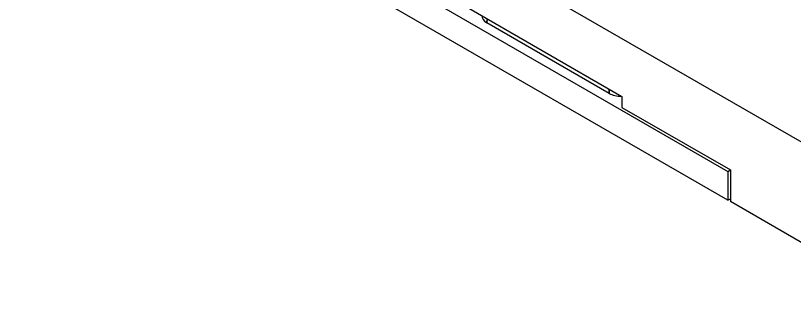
# Model space of a CAD drawing. Header units: millimetres. Extents: x 68 to 2000, y 100 to 2870.
# Drawn here: x 1428.2 to 1538.6, y 763.9 to 804.5 of the extents above; entities that cross this region are included whole.
import ezdxf

# ---------------------------------------------------------------- set-up
doc = ezdxf.new("R2010")
doc.units = ezdxf.units.MM
doc.header["$LTSCALE"] = 10
doc.layers.add('_Sichtbarkanten', color=7, linetype='Continuous', lineweight=25)
doc.layers.add('Sichtbar schmal (ISO)', color=7, linetype='Continuous', lineweight=35)

msp = doc.modelspace()

# ---------------------------------------------------------------- linework, layer by layer
at = {"layer": '_Sichtbarkanten'}
for p, q in [((1200.55, 982.35), (1554.1, 778.22)), ((1396.59, 858.96), (1529.18, 782.41)), ((1529.18, 778.32), (1396.59, 854.87)), ((1491.53, 806.11), (1514.15, 793.04)), ((1512.32, 793.49), (1494.99, 803.5)), ((1514.15, 793.04), (1514.15, 791.49)), ((1514.15, 791.49), (1529.53, 782.61)), ((1529.18, 782.41), (1529.53, 782.61)), ((1529.18, 782.41), (1529.18, 778.32)), ((1529.53, 782.61), (1529.53, 778.12)), ((1529.18, 778.32), (1529.53, 778.53)), ((1554.1, 763.93), (1529.53, 778.12))]:
    msp.add_line(p, q, dxfattribs=at)
for centre, ratio, start_param, end_param in [((1496.76, 804.52), 0.576647, 6.275518, 7.067974), ((1514.09, 794.51), 0.578054, 0.786007, 1.578464)]:
    msp.add_ellipse(centre, major_axis=(-2.5, 0), ratio=ratio, start_param=start_param, end_param=end_param, dxfattribs=at)
at = {"layer": 'Sichtbar schmal (ISO)'}
for p, q in [((1494.99, 803.5), (1495.03, 804.08)), ((1512.32, 793.49), (1512.32, 794.1))]:
    msp.add_line(p, q, dxfattribs=at)

doc.saveas('drawing.dxf')
